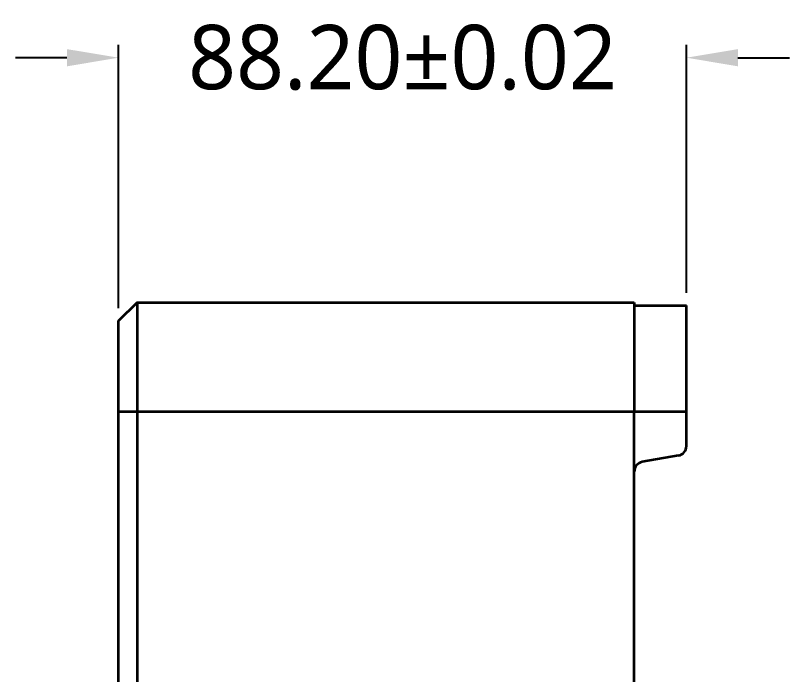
# Model space of a CAD drawing. Header units: millimetres. Extents: x 83 to 1196, y -164 to 735.
# Drawn here: x 553.4 to 673.6, y 118.2 to 220.6 of the extents above; entities that cross this region are included whole.
import ezdxf

# ---------------------------------------------------------------- set-up
doc = ezdxf.new("R2010")
doc.units = ezdxf.units.MM
doc.layers.add('1', color=7, linetype='Continuous', true_color=0xffffff)
doc.layers.add('dim', color=82, linetype='Continuous', lineweight=9)
doc.styles.get("Standard").update_dxf_attribs({"font": ''})
doc.styles.get('Standard').set_extended_font_data('Microsoft YaHei')
doc.dimstyles.get("Standard").update_dxf_attribs({"dimscale": 4, "dimtxt": 0.18, "dimasz": 0.18, "dimexe": 0.18, "dimexo": 0.0625, "dimgap": 0.09, "dimtad": 0, "dimzin": 0, "dimdsep": 46, "dimtxsty": 'Standard', "dimcen": 0.09, "dimadec": 0, "dimazin": 0, "dimtfac": 1, "dimtofl": 0, "dimtmove": 0, "dimatfit": 3, "dimfxl": 0, "dimtolj": 1, "dimtzin": 0, "dimarcsym": 0})

# ---------------------------------------------------------------- blocks, each defined once
blk = doc.blocks.new('*D6')
at = {"layer": 'Defpoints', "color": 0, "lineweight": 18, "transparency": 16777216}
for p in [(657.55, 214.05), (657.55, 175.54), (569.35, 173.16)]:
    blk.add_point(p, dxfattribs=at)
at = {"layer": 'dim', "color": 0, "lineweight": -2, "transparency": 16777216}
for p, q in [((569.35, 175.16), (569.35, 216.05)), ((657.55, 177.54), (657.55, 216.05)), ((561.35, 214.05), (553.35, 214.05)), ((665.55, 214.05), (673.55, 214.05))]:
    blk.add_line(p, q, dxfattribs=at)
at = {"layer": 'dim', "color": 0, "lineweight": 18, "transparency": 16777216}
for points in [[(561.35, 215.38), (561.35, 212.71), (569.35, 214.05)], [(665.55, 215.38), (665.55, 212.71), (657.55, 214.05)]]:
    blk.add_solid(points, dxfattribs=at)
at = {"layer": 'dim', "color": 0, "lineweight": 18, "transparency": 16777216, "insert": (613.45, 214.05), "char_height": 10, "attachment_point": 5}
blk.add_mtext('\\A1;88.20±0.02', dxfattribs=at)

msp = doc.modelspace()

# ---------------------------------------------------------------- linework, layer by layer
at = {"layer": '1', "color": 7, "linetype": 'Continuous', "lineweight": 35}
for p, q in [((569.352, 173.162), (572.231, 176.041)), ((572.231, 176.041), (569.352, 173.162)), ((572.231, 176.041), (649.452, 176.041)), ((572.231, 176.041), (649.452, 176.041)), ((572.231, 176.041), (572.231, 159.041)), ((649.452, 176.041), (649.452, 159.041)), ((649.452, 175.541), (657.552, 175.541)), ((649.452, 175.541), (657.552, 175.541)), ((657.552, 159.041), (657.552, 175.541)), ((569.352, 159.041), (569.352, 173.162)), ((572.231, 159.041), (569.352, 159.041)), ((569.352, -46.959), (569.352, 159.041)), ((572.231, 159.041), (572.231, -46.959)), ((649.452, 159.041), (572.231, 159.041)), ((657.552, 159.041), (649.452, 159.041)), ((649.452, 116.041), (649.452, 159.041)), ((657.552, 153.728), (657.552, 159.041)), ((656.313, 152.251), (650.692, 151.259))]:
    msp.add_line(p, q, dxfattribs=at)
for centre, start, end in [((656.052, 153.728), 280, 0), ((650.952, 149.782), 100, 180)]:
    msp.add_arc(centre, 1.5, start, end, dxfattribs=at)

# ---------------------------------------------------------------- dimensions: what is measured, and where the dimension line sits
at = {"layer": 'dim', "lineweight": 18}
dim = msp.add_linear_dim(base=(657.552, 214.048), p1=(569.352, 173.162), p2=(657.552, 175.541), dimstyle='Standard', override={"dimtxt": 2.5, "dimasz": 2, "dimexe": 0.49975, "dimexo": 0.49975, "dimgap": 0.49975, "dimtol": 1, "dimlim": 0, "dimtp": 0.02, "dimtm": 0.02, "dimtfac": 1, "dimtdec": 2, "dimtolj": 1}, dxfattribs=at)
dim.commit()
dim.dimension.update_dxf_attribs({"geometry": '*D6', "text_midpoint": (613.452, 214.048)})

doc.saveas('drawing.dxf')
